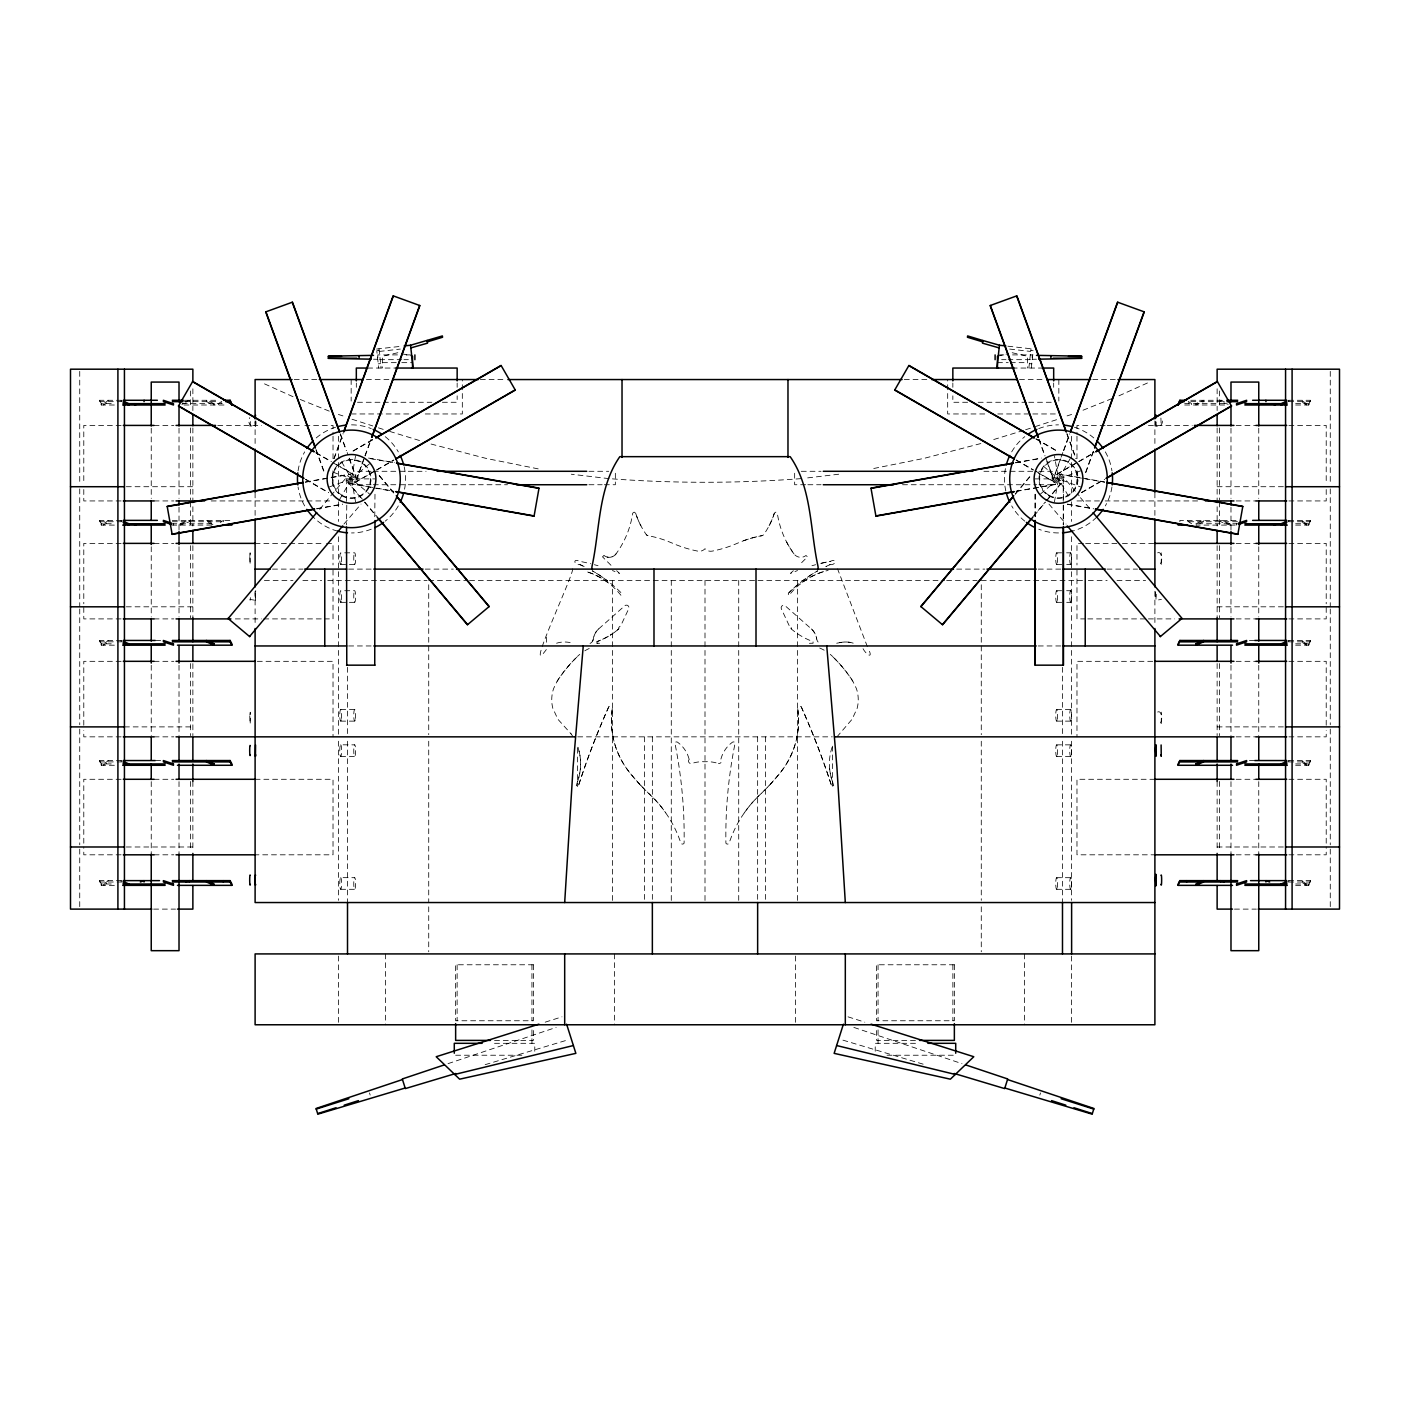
<?xml version="1.0" encoding="UTF-8"?>
<svg xmlns="http://www.w3.org/2000/svg" width="1410" height="1410" viewBox="0 0 1410 1410"><rect width="100%" height="100%" fill="white"/><g stroke="black" fill="none" stroke-linecap="round" stroke-linejoin="round"><path stroke-width="0.75" stroke-dasharray="5 3.75" d="M1156.235 594.245L1155.9 600.308L1161.417 599.409M255.809 420.991C257.854 431.284 245.287 425.767 249.817 417.607M255.122 592.764L255.439 600.308L249.923 599.409M1179.87 521.735L1179.888 520.378L1237.698 520.378M1295.649 405.005L1308.691 405.005L1310.454 400.281L1288.634 400.281M1295.649 525.102L1308.691 525.102L1310.454 520.378L1288.634 520.378M1308.691 405.005L1310.454 400.281M1295.649 645.181L1308.691 645.181L1310.454 640.457L1288.634 640.457M1308.691 525.102L1310.454 520.378M1295.649 765.277L1308.691 765.277L1310.454 760.554L1288.634 760.554M1308.691 645.181L1310.454 640.457M1295.649 885.357L1308.691 885.357L1310.454 880.633L1288.634 880.633M1308.691 765.277L1310.454 760.554M1308.691 885.357L1310.454 880.633M1156.218 421.978C1154.438 431.619 1165.841 424.851 1161.523 417.607M1155.565 591.83L1155.9 600.308M1160.906 418.065L1161.241 426.543M223.379 521.735L223.432 520.378L218.409 523.745M1288.775 401.656L1288.828 400.281M1288.775 521.735L1288.828 520.378M1288.775 641.832L1288.828 640.457M1288.775 761.911L1288.828 760.554M1288.775 882.008L1288.828 880.633M250.416 597.628L250.099 600.308M1236.517 525.102L1236.588 523.745M1028.859 368.045L1031.027 348.781M1031.292 368.045L1033.23 350.72L1030.851 350.438M809.393 643.33A59.89 57.264 -90 0 1 813.059 643.242L813.059 641.62A75.629 72.315 -90 0 1 801.55 636.245L799.734 635.152A72.104 70.729 -90 0 1 791.204 628.895A3.049 2.996 90 0 1 791.204 627.52L789.23 625.723L781.281 608.679A2.556 2.503 -90 0 1 785.211 605.824L811.349 628.895A16.444 15.721 -90 0 1 816.742 639.082A5.763 5.499 -90 0 0 820.003 643.453M355.584 455.765L350.632 483.806L393.795 491.403M1054.416 502.03L1059.368 473.989L1104.682 481.991M1039.822 1095.094L1040.509 1092.926M1157.645 552.826C1162.933 550.164 1163.162 567.137 1157.68 564.423M1161.241 564.423L1161.206 552.826M1157.645 712.015C1162.933 709.353 1163.162 726.326 1157.68 723.63M1161.241 723.63L1161.294 712.156M333.923 458.514L342.912 433.804M334.152 458.585L343.159 433.875M355.954 480.51L364.185 457.862M364.943 455.8L370.936 439.338M364.414 457.95L356.184 480.599L329.429 470.87M365.172 455.888L371.165 439.409M1062.823 452.487L1053.816 477.197L1080.571 486.926M1063.563 450.424L1069.555 433.945M1054.045 477.285L1060.796 458.743M1063.792 450.513L1069.785 434.033M1085.594 472.438L1093.825 449.772M1085.823 472.509L1094.054 449.861M572.46 568.812C576.003 570.292 521.735 683.85 546.939 648.723M577.501 781.739A52.998 50.672 -90 0 0 580.567 765.965A49.139 46.988 90 0 0 577.889 747.212A49.139 46.988 -90 0 1 580.567 765.965A52.998 50.672 90 0 1 577.501 781.739L576.285 785.564L578.241 786.41A759.109 725.78 90 0 1 608.75 706.833L609.173 706.674A2.467 2.415 -90 0 1 612.204 709.618A81.216 79.683 -90 0 0 612.169 731.79L613.086 737.271A82.097 80.529 90 0 0 629.389 772.222A211.993 207.975 -90 0 0 640.88 785.546L641.039 785.687A212.716 211.852 -90 0 0 650.028 794.694A117.136 116.66 -90 0 1 665.731 812.865L668.393 816.866A116.995 116.995 0 0 1 680.783 842.863A1.833 1.833 0 0 0 684.097 843.215A466.763 466.763 0 0 0 674.808 742.682A2.203 2.203 0 0 1 678.175 742.682A30.227 30.227 0 0 1 689.173 759.426M610.988 565.287L602.493 556.827L604.044 555.487A8.989 8.583 -90 0 0 608.133 557.232L609.261 557.32A8.601 8.442 90 0 0 616.047 553.866A92.302 90.557 90 0 0 624.418 539.96A89.852 88.143 -90 0 0 632.702 513.187L634.165 512.112L635.646 513.187A75.558 74.131 -90 0 0 640.88 525.771L641.021 526.018A77.197 76.88 -90 0 0 646.221 534.496A2.89 2.873 -90 0 0 648.054 535.677A110.385 109.945 90 0 1 666.384 540.735L672.27 543.114A121.771 121.771 0 0 0 697.827 551.134A7.632 7.632 0 0 0 705 548.719A7.632 7.632 0 0 0 712.173 551.134A121.771 121.771 0 0 0 737.73 543.114L743.616 540.735A110.385 109.945 -90 0 1 761.946 535.677A2.89 2.873 -90 0 0 763.779 534.496A77.197 76.88 90 0 0 768.979 526.018L769.12 525.771A75.558 74.131 -90 0 0 774.354 513.187L775.835 512.112L777.315 513.187A89.852 88.143 -90 0 0 785.582 539.96A92.302 90.557 -90 0 0 793.953 553.866A8.601 8.442 -90 0 0 800.739 557.303L801.867 557.232A8.989 8.583 -90 0 0 805.956 555.487L807.507 556.827L799.012 565.287M557.144 681.241A141.405 130.46 -90 0 1 577.501 656.478A141.405 130.46 90 0 0 557.144 681.241L553.636 688.485A31.655 29.205 -90 0 0 552.843 708.349L557.919 719.276L570.944 733.729A50.267 46.371 90 0 1 573.059 736.884L570.944 733.729M339.757 499.246L353.981 474.588L333.113 462.533M1070.243 458.55L1056.019 483.207L1035.134 471.151M836.941 736.884L852.081 719.276L857.139 708.349A31.655 29.205 -90 0 0 856.363 688.485L852.856 681.259A141.405 130.46 -90 0 0 832.499 656.478A141.405 130.46 90 0 1 852.856 681.241M832.111 747.212A49.139 46.988 -90 0 0 829.433 765.965A52.998 50.672 -90 0 0 832.499 781.739L833.715 785.564L831.759 786.41A757.505 724.229 90 0 0 815.015 739.58L812.389 732.988A761.735 728.283 90 0 0 801.25 706.833L800.827 706.674A2.467 2.415 -90 0 0 797.796 709.618A81.216 79.683 -90 0 1 797.831 731.79L796.914 737.271A82.097 80.529 -90 0 1 780.611 772.222A211.993 207.975 90 0 1 769.12 785.546L768.961 785.687A212.716 211.852 -90 0 1 759.972 794.694A117.136 116.66 90 0 0 744.268 812.865L741.607 816.866A116.995 116.995 0 0 0 729.217 842.863A1.833 1.833 0 0 1 725.903 843.215A466.763 466.763 0 0 1 735.192 742.682A2.203 2.203 0 0 0 731.825 742.682A30.227 30.227 0 0 0 720.827 759.426A2.362 2.362 0 0 1 718.448 763.356M250.099 426.543L250.469 419.493M255.439 600.308L255.721 590.596M319.7 509.433L329.376 497.518M330.786 495.844L347.882 475.857M343.952 524.062L361.048 504.075M1015.147 494.011L1030.639 475.558M1015.341 494.17L1030.833 475.716M1032.543 517.188L1045.215 502.083M1046.625 500.409L1062.118 481.938M1034.147 515.672L1045.409 502.242M1046.819 500.568L1062.312 482.097L1040.509 463.802M793.354 570.697L790.499 573.376A199.356 195.567 -90 0 1 797.566 570.557M598.668 628.913A16.444 15.721 -90 0 0 593.258 639.082A5.763 5.499 -90 0 1 589.997 643.453A5.763 5.499 90 0 0 593.328 639.082A16.444 15.721 90 0 1 598.668 628.913L624.753 605.789A2.556 2.503 -90 0 1 628.754 608.697L620.77 625.723L618.779 627.379A3.049 2.996 -90 0 1 618.796 628.895A72.104 70.729 90 0 1 610.248 635.152L608.45 636.245A75.629 72.315 90 0 1 596.941 641.62L596.941 643.242A59.89 57.264 90 0 1 600.607 643.33A59.89 57.264 -90 0 0 596.941 643.242M369.49 463.802L347.688 482.097L363.181 500.568M1040.509 493.993L1062.312 475.699L1079.214 495.844M823.563 571.614A75.329 72.016 -90 0 0 806.344 579.58L798.712 585.256A70.87 69.531 90 0 0 788.86 595.531A1.921 1.886 -90 0 1 788.86 592.799A136.488 133.897 90 0 1 798.994 583.634L806.238 578.118A142.798 136.541 -90 0 1 817.765 570.786A142.516 136.259 -90 0 0 802.572 580.797M221.758 401.409L218.409 403.648L218.356 405.005L221.705 402.767M353.046 450.883L373.914 438.827M353.17 451.094L374.038 439.039M353.875 482.996L374.743 470.94M376.646 469.847L393.725 459.977M374.866 471.151L353.981 483.207L339.757 458.55M376.77 470.059L393.848 460.206M1076.888 462.533L1056.019 474.588L1070.243 499.246M1078.791 461.44L1093.966 452.68M1056.125 474.8L1077.011 462.744M1078.914 461.652L1094.09 452.892M1081.505 492.46L1104.277 479.294M1081.629 492.672L1104.4 479.523M1147.458 382.974L1117.002 396.686M1112.032 398.572L1080.747 411.138M1195.927 523.745L1203.611 520.378L1203.541 521.735L1195.856 525.102L1238.297 525.102M829.996 564.67A142.516 136.259 -90 0 0 825.855 566.556A142.798 136.541 -90 0 1 829.979 564.652C836.007 565.533 837.505 557.726 830.455 561.303A212.011 202.705 90 0 0 819.316 563.753A212.011 202.705 -90 0 1 830.455 561.321M329.429 486.926L356.184 477.197L347.177 452.487M1080.571 470.87L1053.816 480.599L1045.585 457.95M185.697 401.638L189.469 400.281L189.381 401.656L181.837 404.335M448.027 1063.651L556.139 1027.414M1035.152 426.613L1057.976 419.246M1023.625 430.402L990.49 440.519M1025.599 429.768L1031.538 427.847M1067.07 415.897L1071.618 414.452M545.212 1022.162L561.973 1016.839M485.163 1064.673L567.067 1040.139M980.849 443.533L923.885 458.409L871.803 468.878M997.469 356.254L1008.009 353.734M397.832 352.729L382.498 356.254L382.498 368.045M305.318 481.991L350.632 473.989L355.584 502.03M305.353 482.22L350.685 474.236M316.686 508.64L342.595 504.075M316.739 508.887L342.63 504.304M1015.57 462.621L1041.479 458.056M1015.623 462.85L1039.364 458.673M1016.152 491.173L1059.315 483.56M1016.205 491.403L1059.368 483.806L1054.416 455.765M838.721 474.218L805.163 478.184M376.576 349.046L402.114 346.19M379.149 350.438L376.77 350.72L378.708 368.045M379.272 351.442L400.317 349.081M378.232 363.868L380.63 363.586M800.968 478.642C737.853 483.436 674.28 483.489 611.164 478.783M1032.19 359.286L1036.491 359.215M397.444 354.897L377.81 354.897L377.81 359.673L401.797 359.673M406.168 354.897L410.539 354.897M999.461 354.897L1003.832 354.897M1012.556 354.897L1032.19 354.897L1032.19 359.673L1008.203 359.673M403.983 359.673L408.354 359.673M1001.646 359.673L1006.017 359.673M382.498 362.652L399.664 362.652M401.797 362.652L412.531 362.652M997.469 362.652L1008.203 362.652M1010.336 362.652L1027.502 362.652M367.622 368.045L397.832 368.045M1012.168 368.045L1042.378 368.045M294.232 379.554L317.215 379.554M366.406 379.554L390.535 379.554M480.352 379.554L505.714 379.554M904.286 379.554L929.648 379.554M1019.465 379.554L1043.594 379.554M1092.785 379.554L1115.768 379.554M114.351 405.005L101.308 405.005L99.546 400.281L121.366 400.281M184.41 400.281L219.22 400.281M1190.78 400.281L1225.59 400.281M99.564 401.656L121.331 401.656M184.428 401.656L219.237 401.656M1190.763 401.656L1225.572 401.656M1288.669 401.656L1310.436 401.656M357.488 402.273L381.246 402.273M383.397 402.273L431.83 402.273M442.387 402.273L457.157 402.273L457.157 395.857M967.612 402.273L952.843 402.273L952.843 395.857M978.17 402.273L1026.603 402.273M1028.754 402.273L1052.512 402.273M99.546 400.281L101.291 403.648L114.351 403.648M182.26 403.648L225.318 403.648M1184.682 403.648L1227.74 403.648M1295.649 403.648L1308.709 403.648M183.987 405.005L225.336 405.005M1184.664 405.005L1226.013 405.005M351.161 413.958L412.196 413.958M425.274 413.958L462.321 413.958L462.321 379.554M984.726 413.958L947.679 413.958L947.679 379.554M997.804 413.958L1058.84 413.958M121.119 425.415L83.789 425.415L83.789 483.683M154.078 425.415L173.835 425.415M217.757 425.415L261.59 425.415M276.748 425.415L302.709 425.415M304.877 425.415L333.024 425.415L333.024 434.051M1105.123 425.415L1076.976 425.415L1076.976 434.051M1107.291 425.415L1133.252 425.415M1148.41 425.415L1192.243 425.415M1236.165 425.415L1255.922 425.415M1288.881 425.415L1326.211 425.415L1326.211 483.683M371.059 471.292L357.858 471.292L357.858 484.74L371.059 484.74M373.262 471.292L426.084 471.292M588.939 471.292L608.732 471.292M801.268 471.292L821.061 471.292M983.916 471.292L1036.738 471.292M1038.941 471.292L1052.142 471.292L1052.142 484.74L1038.941 484.74M346.525 478.889L374.989 478.889M1035.011 478.889L1063.475 478.889L1063.475 503M373.262 484.74L507.512 484.74M588.939 484.74L602.14 484.74M604.344 484.74L615.342 484.74L615.342 471.292M805.656 484.74L794.658 484.74L794.658 471.292M807.86 484.74L821.061 484.74M902.488 484.74L1036.738 484.74M126.301 486.714L192.87 486.714M1217.13 486.714L1283.699 486.714M121.119 500.938L83.789 500.938L83.789 485.833M154.078 500.938L173.835 500.938M211.183 500.938L304.877 500.938M307.045 500.938L333.024 500.938M1076.976 500.938L1102.955 500.938M1105.123 500.938L1198.817 500.938M1236.165 500.938L1255.922 500.938M1288.881 500.938L1326.211 500.938L1326.211 485.833M114.351 525.102L101.308 525.102L99.546 520.378L121.366 520.378M172.302 520.378L230.112 520.378L230.13 521.735M99.564 521.735L121.331 521.735M172.355 521.735L221.247 521.735M1188.753 521.735L1237.645 521.735M1288.669 521.735L1310.436 521.735M99.546 520.378L101.291 523.745L114.351 523.745M171.791 523.745L212.258 523.745M1197.742 523.745L1238.209 523.745M1295.649 523.745L1308.709 523.745M171.703 525.102L214.144 525.102L206.459 521.735L206.389 520.378L214.073 523.745M121.119 543.379L83.789 543.379L83.789 603.797M154.078 543.379L173.835 543.379M255.104 543.379L287.57 543.379M289.737 543.379L324.353 543.379M326.521 543.379L333.024 543.379L333.024 564.952M1083.479 543.379L1076.976 543.379L1076.976 564.952M1085.647 543.379L1120.263 543.379M1122.43 543.379L1154.896 543.379M1236.165 543.379L1255.922 543.379M1288.881 543.379L1326.211 543.379L1326.211 603.797M344.727 552.826L354.721 552.826A5.834 0.934 -90 0 1 355.461 561.779A5.834 0.934 -90 0 1 353.857 561.321A5.834 0.934 -90 0 1 354.721 552.79M1056.601 552.826L1064.603 552.826M1066.612 552.826L1070.613 552.826M340.638 564.423L354.633 564.423M1056.689 564.423L1064.691 564.423M1066.7 564.423L1070.701 564.423M272.482 569.111L303.009 569.111M348.64 569.111L371.729 569.111M425.221 569.111L453.315 569.111M956.685 569.111L984.779 569.111M1038.271 569.111L1061.36 569.111M1106.991 569.111L1137.517 569.111M264.393 580.426L292.998 580.426M302.868 580.426L321.656 580.426M327.737 580.426L427.071 580.426M428.728 580.426L467.503 580.426M469.565 580.426L755.971 580.426M758.016 580.426L944.577 580.426M946.639 580.426L977.059 580.426M981.272 580.426L1084.396 580.426M1088.344 580.426L1107.132 580.426M1117.002 580.426L1145.607 580.426M344.727 590.72L354.721 590.72A5.834 0.934 -90 0 1 355.461 599.673A5.834 0.934 -90 0 1 353.857 599.215A5.834 0.934 -90 0 1 354.721 590.684M1056.601 590.72L1064.603 590.72M1066.612 590.72L1070.613 590.72M340.638 602.334L354.633 602.334M1056.689 602.334L1064.691 602.334M1066.7 602.334L1070.701 602.334M126.301 606.811L192.87 606.811M1217.13 606.811L1283.699 606.811M121.119 618.902L83.789 618.902L83.789 605.947M154.078 618.902L173.835 618.902M235.329 618.902L261.59 618.902M263.758 618.902L322.203 618.902M324.353 618.902L333.024 618.902L333.024 567.102M1085.647 618.902L1076.976 618.902L1076.976 567.102M1087.797 618.902L1146.242 618.902M1148.41 618.902L1174.671 618.902M1236.165 618.902L1255.922 618.902M1288.881 618.902L1326.211 618.902L1326.211 605.947M114.351 645.181L101.308 645.181L99.546 640.457L121.366 640.457M156.122 640.457L160.617 640.457M1249.383 640.457L1253.878 640.457M99.564 641.832L121.331 641.832M1288.669 641.832L1310.436 641.832M99.546 640.457L101.291 643.824L114.351 643.824M1295.649 643.824L1308.709 643.824M348.64 645.956L371.729 645.956M1038.271 645.956L1061.36 645.956M121.119 661.325L83.789 661.325L83.789 728.23M154.078 661.325L173.835 661.325M257.272 661.325L333.024 661.325L333.024 736.848M1152.728 661.325L1076.976 661.325L1076.976 736.848M1236.165 661.325L1255.922 661.325M1288.881 661.325L1326.211 661.325L1326.211 728.23M340.726 709.512L354.721 709.512M1056.601 709.512L1070.613 709.512M340.638 721.127L354.633 721.127M1056.689 721.127L1070.701 721.127M124.432 726.89L192.87 726.89M1217.13 726.89L1285.567 726.89M121.119 736.848L83.789 736.848L83.789 730.38M154.078 736.848L173.835 736.848M577.712 736.848L832.288 736.848M1236.165 736.848L1255.922 736.848M1288.881 736.848L1326.211 736.848L1326.211 730.38M340.726 744.815A5.834 0.934 -90 0 1 341.467 753.804A5.834 0.934 -90 0 1 339.863 753.345A5.834 0.934 -90 0 1 340.726 744.815L354.721 744.85A5.834 0.934 -90 0 1 355.461 753.804A5.834 0.934 -90 0 1 353.857 753.345A5.834 0.934 -90 0 1 354.721 744.815M1056.601 744.85L1070.613 744.85M340.638 756.447L354.633 756.447M1056.689 756.447L1070.701 756.447M114.351 765.277L101.308 765.277L99.546 760.554L121.366 760.554M156.122 760.554L160.617 760.554M1249.383 760.554L1253.878 760.554M99.564 761.911L121.331 761.911M1288.669 761.911L1310.436 761.911M99.546 760.554L101.291 763.92L114.351 763.92M1295.649 763.92L1308.709 763.92M121.119 779.289L83.789 779.289L83.789 848.344M154.078 779.289L173.835 779.289M255.104 779.289L333.024 779.289L333.024 854.812L255.104 854.812M1154.896 779.289L1076.976 779.289L1076.976 854.812L1154.896 854.812M1236.165 779.289L1255.922 779.289M1288.881 779.289L1326.211 779.289L1326.211 848.344M126.301 846.987L192.87 846.987M1217.13 846.987L1283.699 846.987M121.119 854.812L83.789 854.812L83.789 850.494M154.078 854.812L173.835 854.812M1236.165 854.812L1255.922 854.812M1288.881 854.812L1326.211 854.812L1326.211 850.494M340.726 877.654A5.834 0.934 -90 0 1 341.467 886.643A5.834 0.934 -90 0 1 339.863 886.185A5.834 0.934 -90 0 1 340.726 877.654L354.721 877.69A5.834 0.934 -90 0 1 355.461 886.643A5.834 0.934 -90 0 1 353.857 886.185A5.834 0.934 -90 0 1 354.721 877.654M1056.601 877.69L1070.613 877.69M114.351 885.357L101.308 885.357L99.546 880.633L121.366 880.633M99.564 882.008L121.331 882.008M1288.669 882.008L1310.436 882.008M99.546 880.633L101.291 884L114.351 884M1295.649 884L1308.709 884M340.638 889.305L354.633 889.305M1056.689 889.305L1070.701 889.305M153.602 909.115L175.545 909.115M1234.455 909.115L1256.398 909.115M494.522 1040.404L533.403 1040.404L533.403 1027.802M915.478 1040.404L876.597 1040.404L876.597 1027.802M494.522 1043.312L534.778 1043.312L534.778 1051.243M915.478 1043.312L875.222 1043.312L875.222 1051.243M455.641 1055.226L522.987 1055.226M887.013 1055.226L954.359 1055.226M373.509 359.215L377.81 359.286M609.032 478.642L571.279 474.218M1007.886 346.19L1033.424 349.046M1009.683 349.081L1030.728 351.442M1029.37 363.586L1031.767 363.868M1059.315 474.236L1104.647 482.22M1067.405 504.075L1093.314 508.64M1067.37 504.304L1093.261 508.887M368.521 458.056L394.43 462.621M370.636 458.673L394.377 462.85M350.685 483.56L393.848 491.173M538.197 468.878L486.115 458.409L429.151 443.533M1012.168 352.729L1027.502 356.254L1027.502 368.045M401.991 353.734L412.531 356.254M842.933 1040.139L924.837 1064.673M419.51 440.519L386.375 430.402M848.027 1016.839L864.788 1022.162M338.382 414.452L342.93 415.897M378.462 427.847L384.401 429.768M352.024 419.246L372.769 425.943M853.861 1027.414L961.972 1063.651M1224.303 401.638L1220.531 400.281L1220.619 401.656L1228.163 404.335M329.253 411.138L297.968 398.572M582.788 565.904A142.798 136.541 90 0 0 580.021 564.652C573.993 565.533 572.495 557.726 579.545 561.303A212.011 202.705 -90 0 1 590.684 563.753M292.998 396.686L262.542 382.974M1036.086 438.827L1056.954 450.883M1035.962 439.039L1056.83 451.094M1016.275 459.977L1033.354 469.847M1035.257 470.94L1056.125 482.996M1016.152 460.206L1033.23 470.059M316.034 452.68L331.209 461.44M315.911 452.892L331.086 461.652M332.989 462.744L353.875 474.8M305.723 479.294L328.495 492.46M305.6 479.523L328.371 492.672M1188.242 401.409L1191.591 403.648L1191.644 405.005L1188.295 402.767M1191.591 523.745L1186.568 520.378L1186.621 521.735M607.569 582.295L603.656 579.598A75.329 72.016 90 0 0 586.437 571.614A75.065 71.769 -90 0 1 607.569 582.277L611.288 585.256A70.87 69.531 -90 0 1 621.14 595.531A1.921 1.886 -90 0 0 621.14 592.799A136.488 133.897 -90 0 0 611.006 583.634L603.762 578.118A142.798 136.541 90 0 0 592.235 570.786A142.516 136.259 90 0 1 607.428 580.797M347.688 475.699L369.49 493.993M616.646 570.697L619.501 573.376A199.356 195.567 90 0 0 612.433 570.557M863.061 648.723C866.392 655.051 873.936 659.457 868.084 648.441M1080.43 497.677L1090.476 509.274M1048.952 504.075L1066.048 524.062M379.361 475.558L394.853 494.011M379.167 475.716L394.659 494.17M347.882 481.938L363.375 500.409M364.785 502.083L377.457 517.188M364.591 502.242L375.853 515.672M1155.9 426.543L1155.513 420.991M867.379 646.679L837.54 568.812M1067.088 433.804L1076.077 458.514M1066.841 433.875L1075.848 458.585M1039.064 439.338L1045.057 455.8M1045.815 457.862L1054.045 480.51M1038.835 439.409L1044.828 455.888M340.445 433.945L346.437 450.424M340.215 434.033L346.208 450.513M349.204 458.743L355.954 477.285M316.175 449.772L324.406 472.438M315.946 449.861L324.177 472.509M255.439 426.543L255.104 421.978M369.49 1092.926L370.178 1095.094M378.973 348.781L381.141 368.045M173.412 523.745L173.483 525.102M121.172 400.281L121.225 401.656M121.172 520.378L121.225 521.735M121.172 640.457L121.225 641.832M121.172 760.554L121.225 761.911M121.172 880.633L121.225 882.008M101.291 403.648L101.308 405.005M101.291 523.745L101.308 525.102M101.291 643.824L101.308 645.181M101.291 763.92L101.308 765.277M101.291 884L101.308 885.357M1330.264 371.376L1330.264 484.547M1330.264 488.9L1330.264 606.811M1330.264 608.979L1330.264 724.705M1330.264 729.076L1330.264 844.801M1330.264 849.12L1330.264 906.965M1258.76 428.182L1258.76 498.435M1258.76 546.727L1258.76 616.981M1258.76 665.291L1258.76 735.526M1258.76 781.634L1258.76 854.09M1230.983 428.182L1230.983 498.435M1230.983 507.212L1230.983 531.359M1230.983 546.727L1230.983 616.981M1230.983 665.291L1230.983 735.526M1230.983 781.634L1230.983 854.09M1219.527 390.958L1219.527 408.371M1219.527 427.953L1219.527 499.81M1219.527 501.995L1219.527 528.204M1219.527 545.67L1219.527 617.721M1219.527 663.564L1219.527 735.632M1219.527 781.475L1219.527 851.27M1217.13 388.79L1217.13 410.539M1217.13 427.953L1217.13 526.018M1217.13 545.67L1217.13 617.721M1217.13 663.564L1217.13 735.632M1217.13 781.475L1217.13 851.27M1154.896 420.955L1154.896 445.278M1154.896 492.865L1154.896 517.206M1154.896 591.284L1154.896 624.101M1076.976 436.201L1076.976 459.942M1076.976 470.728L1076.976 487.983M1071.618 436.289L1071.618 460.312M1071.618 462.498L1071.618 493.059M1071.618 501.801L1071.618 521.453M1071.618 536.734L1071.618 569.499M1071.618 571.684L1071.618 736.848M1071.618 741.219L1071.618 900.355M1071.618 956.068L1071.618 1022.62M1063.475 505.185L1063.475 524.908M1063.228 478.889L1063.228 503M1063.228 505.185L1063.228 524.908M1062.488 667.335L1062.488 734.68M1062.488 741.219L1062.488 902.541M1058.84 379.554L1058.84 401.057M1053.675 383.026L1053.675 387.309M1035.257 494.24L1035.257 518.334M1035.011 494.24L1035.011 518.334M1024.418 953.918L1024.418 1024.77M981.272 584.762L981.272 734.68M981.272 741.219L981.272 900.355M981.272 906.824L981.272 951.785M952.843 383.026L952.843 387.309M952.878 964.775L952.878 1020.752M878.06 964.775L878.06 1020.752M878.06 1029.917L878.06 1043.312M832.499 746.172L832.499 786.586M797.408 580.426L797.408 902.541M795.452 956.068L795.452 1024.77M765.418 736.848L765.418 902.541M757.646 736.848L757.646 902.541M738.717 580.426L738.717 900.355M705 580.426L705 902.541M671.283 580.426L671.283 902.541M652.354 736.848L652.354 900.355M644.582 736.848L644.582 900.355M614.548 953.918L614.548 1024.77M612.592 580.426L612.592 902.541M577.501 748.269L577.501 786.586M546.41 637.232L546.41 643.242M531.94 964.775L531.94 1020.752M531.94 1029.917L531.94 1043.312M457.157 383.026L457.157 387.309M457.122 964.775L457.122 1020.752M428.728 584.762L428.728 734.68M428.728 741.219L428.728 902.541M428.728 906.824L428.728 951.785M385.582 953.918L385.582 1024.77M374.989 494.24L374.743 518.334M356.325 383.026L356.325 387.309M351.161 379.554L351.161 401.057M347.512 667.335L347.512 734.68M347.512 741.219L347.512 902.541M346.772 478.889L346.525 503M346.772 505.185L346.525 524.908M338.382 436.289L338.382 460.312M338.382 462.498L338.382 493.059M338.382 501.801L338.382 521.453M338.382 536.734L338.382 569.499M338.382 571.684L338.382 734.68M338.382 741.219L338.382 900.355M338.382 956.068L338.382 1022.62M333.024 436.201L333.024 459.942M333.024 470.728L333.024 487.983M255.104 420.955L255.104 445.278M255.104 492.865L255.104 517.206M255.104 591.284L255.104 624.101M192.87 388.79L192.87 410.539M192.87 427.953L192.87 526.018M192.87 545.67L192.87 617.721M192.87 663.564L192.87 735.632M192.87 781.475L192.87 851.27M190.473 390.958L190.473 408.371M190.473 427.953L190.473 499.81M190.473 501.995L190.473 528.204M190.473 545.67L190.473 617.721M190.473 663.564L190.473 735.632M190.473 781.475L190.473 851.27M179.017 428.182L179.017 498.435M179.017 507.212L179.017 531.359M179.017 546.727L179.017 616.981M179.017 665.291L179.017 735.526M179.017 781.634L179.017 854.09M151.24 428.182L151.24 498.435M151.24 546.727L151.24 616.981M151.24 665.291L151.24 735.526M151.24 781.634L151.24 854.09M79.736 371.376L79.736 484.547M79.736 488.9L79.736 606.811M79.736 608.979L79.736 724.705M79.736 729.076L79.736 844.801M79.736 849.12L79.736 906.965M641.039 785.687A212.716 211.852 90 0 0 650.028 794.694A117.136 116.66 90 0 1 665.731 812.865M640.88 785.546A211.993 207.975 90 0 1 629.389 772.222A81.709 80.158 -90 0 1 612.116 709.6M640.88 525.771A75.558 74.131 90 0 1 635.646 513.187M648.054 535.677A2.89 2.873 90 0 1 646.221 534.496M556.58 643.207A30.667 28.288 90 0 1 570.38 642.66A67.098 61.899 90 0 0 573.306 643.224M594.368 564.705A212.011 202.705 -90 0 1 598.034 565.727M618.796 628.895A72.104 70.729 -90 0 1 610.248 635.152M608.75 706.833A761.735 728.283 -90 0 0 597.611 732.988L594.985 739.58A757.505 724.229 90 0 0 578.241 786.41M577.465 656.408A44.732 42.758 -90 0 1 579.757 654.381M584.798 650.821A44.732 42.758 -90 0 1 590.297 648.018M608.45 636.245A75.629 72.315 -90 0 1 596.941 641.62M608.133 557.232A8.989 8.583 90 0 1 604.044 555.487M689.208 759.303A2.52 2.52 0 0 0 691.764 763.48A34.51 34.51 0 0 1 705 761.752A34.51 34.51 0 0 1 718.236 763.48M580.003 564.67A142.516 136.259 90 0 1 584.145 566.556M616.047 553.866A8.601 8.442 -90 0 1 609.261 557.303M811.332 628.913A16.444 15.721 90 0 1 816.742 639.082M743.616 540.735A110.385 109.945 90 0 1 761.946 535.677M791.204 628.895A3.049 2.996 -90 0 1 791.204 627.52M801.25 706.833A759.109 725.78 -90 0 1 831.759 786.41M769.12 785.546A211.993 207.975 -90 0 0 780.611 772.222A81.709 80.158 90 0 0 797.884 709.6M774.354 513.187A75.558 74.131 90 0 1 769.12 525.771M793.953 553.866A92.302 90.557 90 0 1 785.582 539.96M819.703 648.018A44.732 42.758 -90 0 1 825.202 650.821M830.243 654.381A44.732 42.758 -90 0 1 832.534 656.408M744.268 812.865A117.136 116.66 -90 0 1 759.972 794.694A212.716 211.852 90 0 0 768.961 785.687M839.62 642.678A30.509 28.147 90 0 1 853.42 643.207A30.667 28.288 -90 0 0 839.62 642.66A67.098 61.899 -90 0 1 836.694 643.224M788.86 592.799A136.488 133.897 -90 0 1 798.994 583.634M832.499 781.739A52.998 50.672 90 0 1 829.433 765.965M811.966 565.727A212.011 202.705 90 0 1 815.632 564.705M802.431 582.277A75.065 71.769 90 0 1 828.146 570.38M404.194 466.851A54.056 54.056 0 0 1 404.194 490.944M398.307 505.926A54.056 54.056 0 0 1 385.212 521.154M371.235 529.208A54.056 54.056 0 0 1 351.495 532.945M337.519 531.112A54.056 54.056 0 0 1 313.284 517.117M304.683 505.926A54.056 54.056 0 0 1 298.056 486.961M298.056 470.834A54.056 54.056 0 0 1 304.683 451.87M316.228 437.928A54.056 54.056 0 0 1 335.58 427.248M351.495 424.851A54.056 54.056 0 0 1 371.235 428.587M385.212 436.642A54.056 54.056 0 0 1 398.307 451.87M1111.944 486.961A54.056 54.056 0 0 1 1105.317 505.926M1096.716 517.117A54.056 54.056 0 0 1 1072.481 531.112M1058.505 532.945A54.056 54.056 0 0 1 1038.765 529.208M1024.788 521.154A54.056 54.056 0 0 1 1011.693 505.926M1005.806 490.944A54.056 54.056 0 0 1 1005.806 466.851M1011.693 451.87A54.056 54.056 0 0 1 1024.788 436.642M1038.765 428.587A54.056 54.056 0 0 1 1058.505 424.851M1074.42 427.248A54.056 54.056 0 0 1 1093.772 437.928M1105.317 451.87A54.056 54.056 0 0 1 1111.944 470.834M249.781 556.879L250.099 564.423L250.134 552.826L249.781 556.879M249.781 716.068C250.081 739.968 251.033 700.259 249.781 716.068M103.582 403.648L103.547 405.005L108.57 401.656L108.605 400.281L103.582 403.648M103.582 523.745L103.547 525.102L108.57 521.735L108.605 520.378L103.582 523.745M103.582 643.824L103.547 645.181L108.57 641.832L108.605 640.457L103.582 643.824M103.582 763.92L103.547 765.277L108.57 761.911L108.605 760.554L103.582 763.92M103.582 884L103.547 885.357L108.57 882.008L108.605 880.633L103.582 884M1195.927 403.648L1195.856 405.005L1203.541 401.656L1203.611 400.281L1195.927 403.648M180.039 523.745L179.951 525.102L189.381 521.735L189.469 520.378L180.039 523.745M533.403 964.775L455.641 964.775L455.641 1020.752L533.403 1020.752L533.403 964.775M954.359 964.775L876.597 964.775L876.597 1020.752L954.359 1020.752L954.359 964.775M1229.961 523.745L1220.531 520.378L1220.619 521.735L1230.049 525.102L1229.961 523.745M214.073 403.648L206.389 400.281L206.459 401.656L214.144 405.005L214.073 403.648M1306.418 403.648L1301.395 400.281L1301.43 401.656L1306.453 405.005L1306.418 403.648M1306.418 523.745L1301.395 520.378L1301.43 521.735L1306.453 525.102L1306.418 523.745M1306.418 643.824L1301.395 640.457L1301.43 641.832L1306.453 645.181L1306.418 643.824M1306.418 763.92L1301.395 760.554L1301.43 761.911L1306.453 765.277L1306.418 763.92M1306.418 884L1301.395 880.633L1301.43 882.008L1306.453 885.357L1306.418 884M341.467 599.673A5.834 0.934 -90 0 0 340.726 590.684A5.834 0.934 -90 0 0 339.863 599.215A5.834 0.934 -90 0 0 341.467 599.673M341.467 561.779A5.834 0.934 -90 0 0 340.726 552.79A5.834 0.934 -90 0 0 339.863 561.321A5.834 0.934 -90 0 0 341.467 561.779M355.461 718.465A5.834 0.934 -90 0 0 354.721 709.494A5.834 0.934 -90 0 0 353.857 718.007A5.834 0.934 -90 0 0 355.461 718.465M341.467 718.465A5.834 0.934 -90 0 0 340.726 709.494A5.834 0.934 -90 0 0 339.863 718.007A5.834 0.934 -90 0 0 341.467 718.465M1057.341 887.454A5.834 0.934 -90 0 0 1056.848 877.796A5.834 0.934 -90 0 0 1055.773 885.251A5.834 0.934 -90 0 0 1057.341 887.454M1071.336 887.454A5.834 0.934 -90 0 0 1070.86 877.796A5.834 0.934 -90 0 0 1069.767 885.251A5.834 0.934 -90 0 0 1071.336 887.454M1057.341 600.466A5.834 0.934 -90 0 0 1056.848 590.825A5.834 0.934 -90 0 0 1055.773 598.281A5.834 0.934 -90 0 0 1057.341 600.466M1071.336 600.466A5.834 0.934 -90 0 0 1070.86 590.825A5.834 0.934 -90 0 0 1069.767 598.281A5.834 0.934 -90 0 0 1071.336 600.466M1057.341 562.572A5.834 0.934 -90 0 0 1056.848 552.932A5.834 0.934 -90 0 0 1055.773 560.369A5.834 0.934 -90 0 0 1057.341 562.572M1071.336 562.572A5.834 0.934 -90 0 0 1070.86 552.932A5.834 0.934 -90 0 0 1069.767 560.369A5.834 0.934 -90 0 0 1071.336 562.572M1057.341 719.276A5.834 0.934 -90 0 0 1056.848 709.618A5.834 0.934 -90 0 0 1055.773 717.073A5.834 0.934 -90 0 0 1057.341 719.276M1071.336 719.276A5.834 0.934 -90 0 0 1070.86 709.618A5.834 0.934 -90 0 0 1069.767 717.073A5.834 0.934 -90 0 0 1071.336 719.276M1057.341 754.597A5.834 0.934 -90 0 0 1056.848 744.956A5.834 0.934 -90 0 0 1055.773 752.394A5.834 0.934 -90 0 0 1057.341 754.597M1071.336 754.597A5.834 0.934 -90 0 0 1070.86 744.956A5.834 0.934 -90 0 0 1069.767 752.394A5.834 0.934 -90 0 0 1071.336 754.597M342.048 495.28A18.912 18.912 0 0 0 370.425 478.889A18.912 18.912 0 0 0 342.048 462.515A18.912 18.912 0 0 0 342.048 495.28M341.749 495.791A19.511 19.511 0 0 0 371.006 478.889A19.511 19.511 0 0 0 341.749 462.004A19.511 19.511 0 0 0 341.749 495.791M1049.04 495.28A18.912 18.912 0 0 0 1077.416 478.889A18.912 18.912 0 0 0 1049.04 462.515A18.912 18.912 0 0 0 1049.04 495.28M1048.74 495.791A19.511 19.511 0 0 0 1078.015 478.889A19.511 19.511 0 0 0 1048.74 462.004A19.511 19.511 0 0 0 1048.74 495.791"/><path stroke-width="1.5" d="M1178.143 523.745L1178.143 525.102L1186.832 525.102M1179.888 400.281L1178.143 405.005L1179.888 400.281L1186.427 400.281M1232.534 645.181L1178.143 645.181L1178.143 643.824L1179.888 640.457L1237.698 640.457M1232.534 765.277L1178.143 765.277L1178.143 763.92L1179.888 760.554L1237.698 760.554M1178.143 645.181L1179.888 640.457M1232.534 885.357L1178.143 885.357L1178.143 884L1179.888 880.633L1237.698 880.633M1178.143 765.277L1179.888 760.554M1178.143 885.357L1179.888 880.633M223.379 882.008L223.432 880.633M1155.565 418.065L1155.865 414.928L1156.182 417.607M1203.541 882.008L1203.611 880.633L1195.927 884L1195.856 885.357L1203.541 882.008L1237.628 882.008M1286.907 401.127L1281.144 403.648L1281.073 405.005L1286.836 402.485M1286.907 521.224L1281.144 523.745L1281.073 525.102L1286.836 522.581M1286.907 881.479L1281.144 884L1281.073 885.357L1286.836 882.836M255.157 417.607L255.562 415.192M564.687 902.541L573.095 767.022L583.246 645.956M134.69 403.648L134.602 405.005L138.374 403.665M134.69 523.745L134.602 525.102L138.374 523.762M144.049 401.656L144.12 400.281M144.049 882.008L144.12 880.633L140.348 881.99M189.381 882.008L189.469 880.633L185.697 881.99M250.345 754.808C249.57 759.197 249.394 743.282 250.31 745.626M255.704 754.808L255.439 756.324L255.562 744.973M250.345 884.387C249.57 888.776 249.394 872.861 250.31 875.205M255.704 884.387C254.91 888.776 254.752 872.861 255.651 875.205M982.647 341.837L967.454 337.254L967.612 335.933L982.805 340.497L982.506 343.159L999.161 347.9M982.805 340.497L999.461 345.238L996.923 367.887L998.456 368.045M591.707 569.111L592.059 566.097C599.973 529.896 597.963 488.072 619.818 456.664L790.182 456.664C812.037 488.072 810.027 529.896 817.941 566.097L818.293 569.111M1161.029 875.205C1161.928 872.861 1161.769 888.776 1160.976 884.387M843.391 1024.189L834.138 1053.358L950.375 1079.179L973.799 1056.724L871.08 1024.154M1161.117 744.973L1161.241 756.324L1160.976 754.808M343.67 431.742L393.143 295.836L419.88 305.565L371.923 437.347M343.899 431.83L393.372 295.906M371.694 437.276L419.651 305.476M1070.313 431.883L1117.531 302.163L1144.285 311.892L1094.812 447.798M1070.543 431.971L1117.76 302.251M1094.583 447.728L1144.056 311.804M228.138 618.549L316.704 512.623M249.57 636.527L342.736 525.895M1013.737 495.685L920.783 606.494L942.585 624.789L1032.737 517.347M920.959 606.652L1012.521 497.536M942.391 624.63L1031.133 518.862M1160.236 636.686L1182.038 618.391L1093.12 512.782M375.818 437.735L501.061 365.419L515.302 390.076L395.734 459.096M375.941 437.946L501.185 365.631M395.611 458.885L515.179 389.865M1095.87 451.57L1217.323 381.458L1231.564 406.098L1106.304 478.413M1095.993 451.782L1217.447 381.669M1106.18 478.201L1231.441 405.886M1286.907 641.303L1281.144 643.824L1281.073 645.181L1286.836 642.66M1286.907 761.4L1281.144 763.92L1281.073 765.277L1286.836 762.757M1238.597 523.057L1246.634 520.378L1246.546 521.735L1238.509 524.432M443.868 1065.043L402.291 1078.967L405.34 1088.591L455.747 1073.486M402.467 1079.549L316.051 1108.489L317.849 1114.164L405.163 1088.009M538.92 1024.154L436.201 1056.724L459.625 1079.179L575.862 1053.358L566.609 1024.189M316.228 1109.088L348.869 1098.742M317.655 1113.583L336.021 1107.749M344.181 1105.176L358.457 1100.628M404.176 345.943L410.539 345.238L442.387 335.933L442.546 337.254L427.353 341.837M410.839 347.9L427.494 343.159L427.195 340.497M454.69 1074.455L573.394 1045.533M303.15 482.361L167.191 506.349L172.143 534.372L314.571 509.257M167.244 506.578L303.203 482.608M172.09 534.126L314.536 509.01M1013.42 462.991L870.975 488.107L875.927 516.148L1014.037 491.79M871.027 488.353L1013.455 463.238M875.874 515.901L1014.002 491.544M411.544 368.045L413.077 367.887L410.539 345.238M373.509 355.355L328.354 356.184L328.354 358.387L371.359 359.18M1038.641 359.18L1081.646 358.387L1081.646 356.184L1036.491 355.355M328.354 356.36L341.537 356.36M1068.463 356.36L1081.646 356.36M328.354 358.211L356.906 358.211M1053.094 358.211L1081.646 358.211M367.675 368.045L356.325 368.045L356.325 380.894M395.769 368.045L457.157 368.045L457.157 380.894M1014.231 368.045L952.843 368.045L952.843 380.894M1042.325 368.045L1053.675 368.045L1053.675 380.894M292.046 379.554L255.104 379.554L255.104 418.858M319.294 379.554L363.339 379.554M392.579 379.554L478.29 379.554M507.917 379.554L902.083 379.554M931.71 379.554L1017.421 379.554M1046.661 379.554L1090.706 379.554M1117.954 379.554L1154.896 379.554L1154.896 418.858M123.304 400.281L157.391 400.281M172.302 400.281L183.282 400.281M223.573 400.281L230.112 400.281L231.857 405.005L230.112 400.281M1226.718 400.281L1237.698 400.281M1252.609 400.281L1286.695 400.281M172.373 401.656L183.018 401.656M225.776 401.656L230.13 401.656M1179.87 401.656L1184.224 401.656M1226.982 401.656L1237.628 401.656M123.04 403.648L127.394 403.648M123.093 401.127L128.856 403.648L165.076 403.648M1244.924 403.648L1281.144 403.648M1282.607 403.648L1286.96 403.648M122.688 405.005L165.146 405.005M1244.854 405.005L1287.312 405.005M123.322 425.415L154.078 425.415M176.038 425.415L215.571 425.415M1194.429 425.415L1233.961 425.415M1255.922 425.415L1286.678 425.415M437.082 471.292L586.736 471.292M823.264 471.292L972.918 471.292M516.307 484.74L586.736 484.74M823.264 484.74L893.693 484.74M70.5 486.714L124.432 486.714M1285.567 486.714L1339.5 486.714M123.322 500.938L154.078 500.938M176.038 500.938L204.591 500.938M1205.409 500.938L1233.961 500.938M1255.922 500.938L1286.678 500.938M123.304 520.378L157.391 520.378M1252.609 520.378L1286.695 520.378M123.093 521.224L128.856 523.745L165.076 523.745M1244.924 523.745L1281.144 523.745M122.688 525.102L165.146 525.102M223.168 525.102L231.857 525.102L231.857 523.745M1244.854 525.102L1287.312 525.102M123.322 543.379L154.078 543.379M176.038 543.379L255.104 543.379M1154.896 543.379L1233.961 543.379M1255.922 543.379L1286.678 543.379M255.104 569.111L270.315 569.111M304.666 569.111L346.719 569.111M373.809 569.111L423.018 569.111M456.47 569.111L953.53 569.111M986.982 569.111L1036.191 569.111M1063.281 569.111L1105.334 569.111M1139.685 569.111L1154.896 569.111M70.5 606.811L124.432 606.811M1285.567 606.811L1339.5 606.811M123.322 618.902L154.078 618.902M176.038 618.902L230.94 618.902M1179.06 618.902L1233.961 618.902M1255.922 618.902L1286.678 618.902M123.304 640.457L155.259 640.457M172.302 640.457L230.112 640.457L231.857 643.824L231.857 645.181L177.466 645.181M1254.741 640.457L1286.695 640.457M172.373 641.832L230.13 641.832L231.857 645.181M1179.87 641.832L1237.628 641.832M123.04 643.824L165.076 643.824M1244.924 643.824L1286.96 643.824M122.688 645.181L165.146 645.181M1244.854 645.181L1287.312 645.181M255.104 645.956L346.719 645.956M373.809 645.956L1036.191 645.956M1063.281 645.956L1154.896 645.956M123.322 661.325L154.078 661.325M176.038 661.325L255.104 661.325M1154.896 661.325L1233.961 661.325M1255.922 661.325L1286.678 661.325M346.525 665.167L374.989 665.167M70.5 726.89L124.432 726.89M1285.567 726.89L1339.5 726.89M123.322 736.848L154.078 736.848M176.038 736.848L575.456 736.848M834.544 736.848L1233.961 736.848M1255.922 736.848L1286.678 736.848M123.304 760.554L155.259 760.554M172.302 760.554L230.112 760.554L231.857 763.92L231.857 765.277L177.466 765.277M1254.741 760.554L1286.695 760.554M172.373 761.911L230.13 761.911L231.857 765.277M1179.87 761.911L1237.628 761.911M123.04 763.92L165.076 763.92M1244.924 763.92L1286.96 763.92M122.688 765.277L165.146 765.277M1244.854 765.277L1287.312 765.277M123.322 779.289L154.078 779.289M176.038 779.289L255.104 779.289M1154.896 779.289L1233.961 779.289M1255.922 779.289L1286.678 779.289M70.5 846.987L124.432 846.987M1285.567 846.987L1339.5 846.987M123.322 854.812L154.078 854.812M176.038 854.812L255.104 854.812M1154.896 854.812L1233.961 854.812M1255.922 854.812L1286.678 854.812M123.304 880.633L159.506 880.633M172.302 880.633L230.112 880.633L231.857 884L231.857 885.357L177.466 885.357M1250.494 880.633L1286.695 880.633M172.373 882.008L206.459 882.008L214.144 885.357L214.073 884L206.389 880.633L206.459 882.008M208.363 882.008L230.13 882.008L231.857 885.357M1179.87 882.008L1201.637 882.008M123.04 884L127.394 884M123.093 881.479L128.856 884L165.076 884M1244.924 884L1281.144 884M1282.607 884L1286.96 884M122.688 885.357L165.146 885.357M1244.854 885.357L1287.312 885.357M1154.896 902.541L255.104 902.541L255.104 628.472M151.839 909.115L70.5 909.115L70.5 369.191L192.87 369.191L192.87 382.251M177.466 909.115L192.87 909.115L192.87 885.55M1232.534 909.115L1217.13 909.115L1217.13 885.55M1258.161 909.115L1339.5 909.115L1339.5 369.191L1217.13 369.191L1217.13 382.251M1154.896 953.918L255.104 953.918L255.104 1024.77L1154.896 1024.77L1154.896 628.472M490.504 1040.404L455.641 1040.404L455.641 1023.607M919.496 1040.404L954.359 1040.404L954.359 1023.607M482.167 1043.312L454.284 1043.312L454.284 1053.235M927.833 1043.312L955.716 1043.312L955.716 1053.235M999.461 345.238L1005.823 345.943M1106.85 482.361L1242.809 506.349L1237.857 534.372L1095.429 509.257M1106.797 482.608L1242.756 506.578M1095.464 509.01L1237.909 534.126M396.58 462.991L539.025 488.107L534.073 516.148L395.963 491.79M396.545 463.238L538.972 488.353M395.998 491.544L534.126 515.901M836.606 1045.533L955.31 1074.455M1004.837 1088.009L1092.151 1114.164L1093.948 1108.489L1007.533 1079.549M954.253 1073.486L1004.66 1088.591L1007.709 1078.967L966.132 1065.043M1061.131 1098.742L1093.772 1109.088M1051.543 1100.628L1065.819 1105.176M1073.979 1107.749L1092.345 1113.583M171.403 523.057L163.366 520.378L163.454 521.735L171.491 524.432M1271.626 403.665L1275.398 405.005L1275.31 403.648M1271.626 523.762L1275.398 525.102L1275.31 523.745M1269.652 881.99L1265.88 880.633L1265.951 882.008M1224.303 881.99L1220.531 880.633L1220.619 882.008M123.163 402.485L128.927 405.005L128.856 403.648M123.163 522.581L128.927 525.102L128.856 523.745M123.093 641.303L128.856 643.824L128.927 645.181L123.163 642.66M123.093 761.4L128.856 763.92L128.927 765.277L123.163 762.757M123.163 882.836L128.927 885.357L128.856 884M1034.182 437.735L908.939 365.419L894.698 390.076L1014.266 459.096M908.815 365.631L1034.059 437.946M894.821 389.865L1014.389 458.885M314.13 451.57L192.676 381.458L178.435 406.098L303.696 478.413M192.553 381.669L314.007 451.782M178.559 405.886L303.82 478.201M227.962 618.391L249.764 636.686M1067.264 525.895L1160.43 636.527M396.263 495.685L489.217 606.494L467.415 624.789L377.263 517.347M397.479 497.536L489.041 606.652M378.867 518.862L467.609 624.63M1066.33 431.742L1016.857 295.836L990.12 305.565L1038.077 437.347M1016.628 295.906L1066.101 431.83M990.349 305.476L1038.306 437.276M339.687 431.883L292.469 302.163L265.714 311.892L315.188 447.798M292.24 302.251L339.457 431.971M265.944 311.804L315.417 447.728M826.753 645.956L836.905 767.022L845.313 902.541M1265.88 400.281L1265.951 401.656M1186.568 880.633L1186.621 882.008M230.112 640.457L230.13 641.832M230.112 760.554L230.13 761.911M230.112 880.633L230.13 882.008M1292.089 369.191L1292.089 909.115M1285.567 369.191L1285.567 909.115M1258.76 425.996L1258.76 382.075L1230.983 382.075L1230.983 401.832M1258.76 500.638L1258.76 520.396M1258.76 524.784L1258.76 544.542M1258.76 619.184L1258.76 641.127M1258.76 645.533L1258.76 663.088M1258.76 737.73L1258.76 759.69M1258.76 764.079L1258.76 779.448M1258.76 854.09L1258.76 950.675L1230.983 950.675L1230.983 854.09M1230.983 406.221L1230.983 425.996M1230.983 500.638L1230.983 505.027M1230.983 531.359L1230.983 544.542M1230.983 619.184L1230.983 641.127M1230.983 645.533L1230.983 663.088M1230.983 737.73L1230.983 759.69M1230.983 764.079L1230.983 779.448M1217.13 414.892L1217.13 425.785M1217.13 530.389L1217.13 543.485M1217.13 617.721L1217.13 641.744M1217.13 646.097L1217.13 661.396M1217.13 737.8L1217.13 759.637M1217.13 764.009L1217.13 781.475M1217.13 853.402L1217.13 881.268M1154.896 449.156L1154.896 492.301M1154.896 519.003L1154.896 586.965M1085.224 569.111L1085.224 645.956M1071.618 902.541L1071.618 953.918M1063.475 527.111L1063.475 665.167L1035.011 665.167L1035.011 520.537M1063.228 527.111L1063.228 665.167M1062.488 902.541L1062.488 953.918M1050.908 356.483L1050.908 358.175M1035.257 520.537L1035.257 665.167M997.469 356.254L997.469 368.045M995.107 354.897L995.107 359.673M845.313 953.918L845.313 1024.77M787.978 379.554L787.978 457.404M757.646 902.541L757.646 953.918M756.007 569.111L756.007 645.956M653.993 569.111L653.993 645.956M652.354 902.541L652.354 953.918M622.022 379.554L622.022 457.404M564.687 953.918L564.687 1024.77M414.892 354.897L414.892 359.673M412.531 356.254L412.531 368.045M374.989 520.537L374.743 665.167M359.092 356.483L359.092 358.175M347.512 902.541L347.512 953.918M346.525 527.111L346.772 665.167M324.776 569.111L324.776 645.956M255.104 449.156L255.104 492.301M255.104 519.003L255.104 586.965M192.87 414.892L192.87 425.785M192.87 530.389L192.87 543.485M192.87 617.721L192.87 641.744M192.87 646.097L192.87 661.396M192.87 737.8L192.87 759.637M192.87 764.009L192.87 781.475M192.87 853.402L192.87 881.268M179.017 401.832L179.017 382.075L151.24 382.075L151.24 425.996M179.017 406.221L179.017 425.996M179.017 500.638L179.017 505.027M179.017 531.359L179.017 544.542M179.017 619.184L179.017 641.127M179.017 645.533L179.017 663.088M179.017 737.73L179.017 759.69M179.017 764.079L179.017 779.448M179.017 854.09L179.017 950.675L151.24 950.675L151.24 854.09M151.24 500.638L151.24 520.396M151.24 524.784L151.24 544.542M151.24 619.184L151.24 641.127M151.24 645.533L151.24 663.088M151.24 737.73L151.24 759.69M151.24 764.079L151.24 779.448M124.432 369.191L124.432 909.115M117.911 369.191L117.911 909.115M403.701 492.883A54.056 54.056 0 0 1 400.193 502.365M383.59 522.387A54.056 54.056 0 0 1 374.972 527.587M347.477 532.804A54.056 54.056 0 0 1 337.519 531.112M313.284 517.117A54.056 54.056 0 0 1 306.834 509.327M297.792 484.934A54.056 54.056 0 0 1 297.792 472.843M306.834 448.468A54.056 54.056 0 0 1 313.284 440.678M337.519 426.684A54.056 54.056 0 0 1 345.45 425.185M373.121 429.363A54.056 54.056 0 0 1 381.934 434.227M400.193 455.43A54.056 54.056 0 0 1 403.701 464.912M1112.208 472.843A54.056 54.056 0 0 1 1112.208 484.934M1103.166 509.327A54.056 54.056 0 0 1 1096.716 517.117M1072.481 531.112A54.056 54.056 0 0 1 1062.523 532.804M1035.028 527.587A54.056 54.056 0 0 1 1026.409 522.387M1009.807 502.365A54.056 54.056 0 0 1 1006.299 492.883M1006.299 464.912A54.056 54.056 0 0 1 1009.807 455.43M1028.066 434.227A54.056 54.056 0 0 1 1036.879 429.363M1064.55 425.185A54.056 54.056 0 0 1 1072.481 426.684M1096.716 440.678A54.056 54.056 0 0 1 1103.166 448.468M1155.53 749.274L1155.9 756.324L1155.865 744.709L1155.53 749.274M1155.53 878.835L1155.9 885.903L1155.865 874.288L1155.53 878.835M1195.927 643.824L1195.856 645.181L1203.541 641.832L1203.611 640.457L1195.927 643.824M1195.927 763.92L1195.856 765.277L1203.541 761.911L1203.611 760.554L1195.927 763.92M1236.588 403.648L1236.517 405.005L1246.546 401.656L1246.634 400.281L1236.588 403.648M1236.588 643.824L1236.517 645.181L1246.546 641.832L1246.634 640.457L1236.588 643.824M1236.588 763.92L1236.517 765.277L1246.546 761.911L1246.634 760.554L1236.588 763.92M1236.588 884L1236.517 885.357L1246.546 882.008L1246.634 880.633L1236.588 884M173.412 403.648L163.366 400.281L163.454 401.656L173.483 405.005L173.412 403.648M173.412 643.824L163.366 640.457L163.454 641.832L173.483 645.181L173.412 643.824M173.412 763.92L163.366 760.554L163.454 761.911L173.483 765.277L173.412 763.92M173.412 884L163.366 880.633L163.454 882.008L173.483 885.357L173.412 884M214.073 643.824L206.389 640.457L206.459 641.832L214.144 645.181L214.073 643.824M214.073 763.92L206.389 760.554L206.459 761.911L214.144 765.277L214.073 763.92M327.102 521.136A48.786 48.786 0 0 0 400.281 478.889A48.786 48.786 0 0 0 327.102 436.642A48.786 48.786 0 0 0 327.102 521.136M339.299 500.021A24.393 24.393 0 0 0 375.888 478.889A24.393 24.393 0 0 0 339.299 457.774A24.393 24.393 0 0 0 339.299 500.021M1034.112 521.136A48.786 48.786 0 0 0 1107.291 478.889A48.786 48.786 0 0 0 1034.112 436.642A48.786 48.786 0 0 0 1034.112 521.136M1046.308 500.021A24.393 24.393 0 0 0 1082.898 478.889A24.393 24.393 0 0 0 1046.308 457.774A24.393 24.393 0 0 0 1046.308 500.021"/></g></svg>
